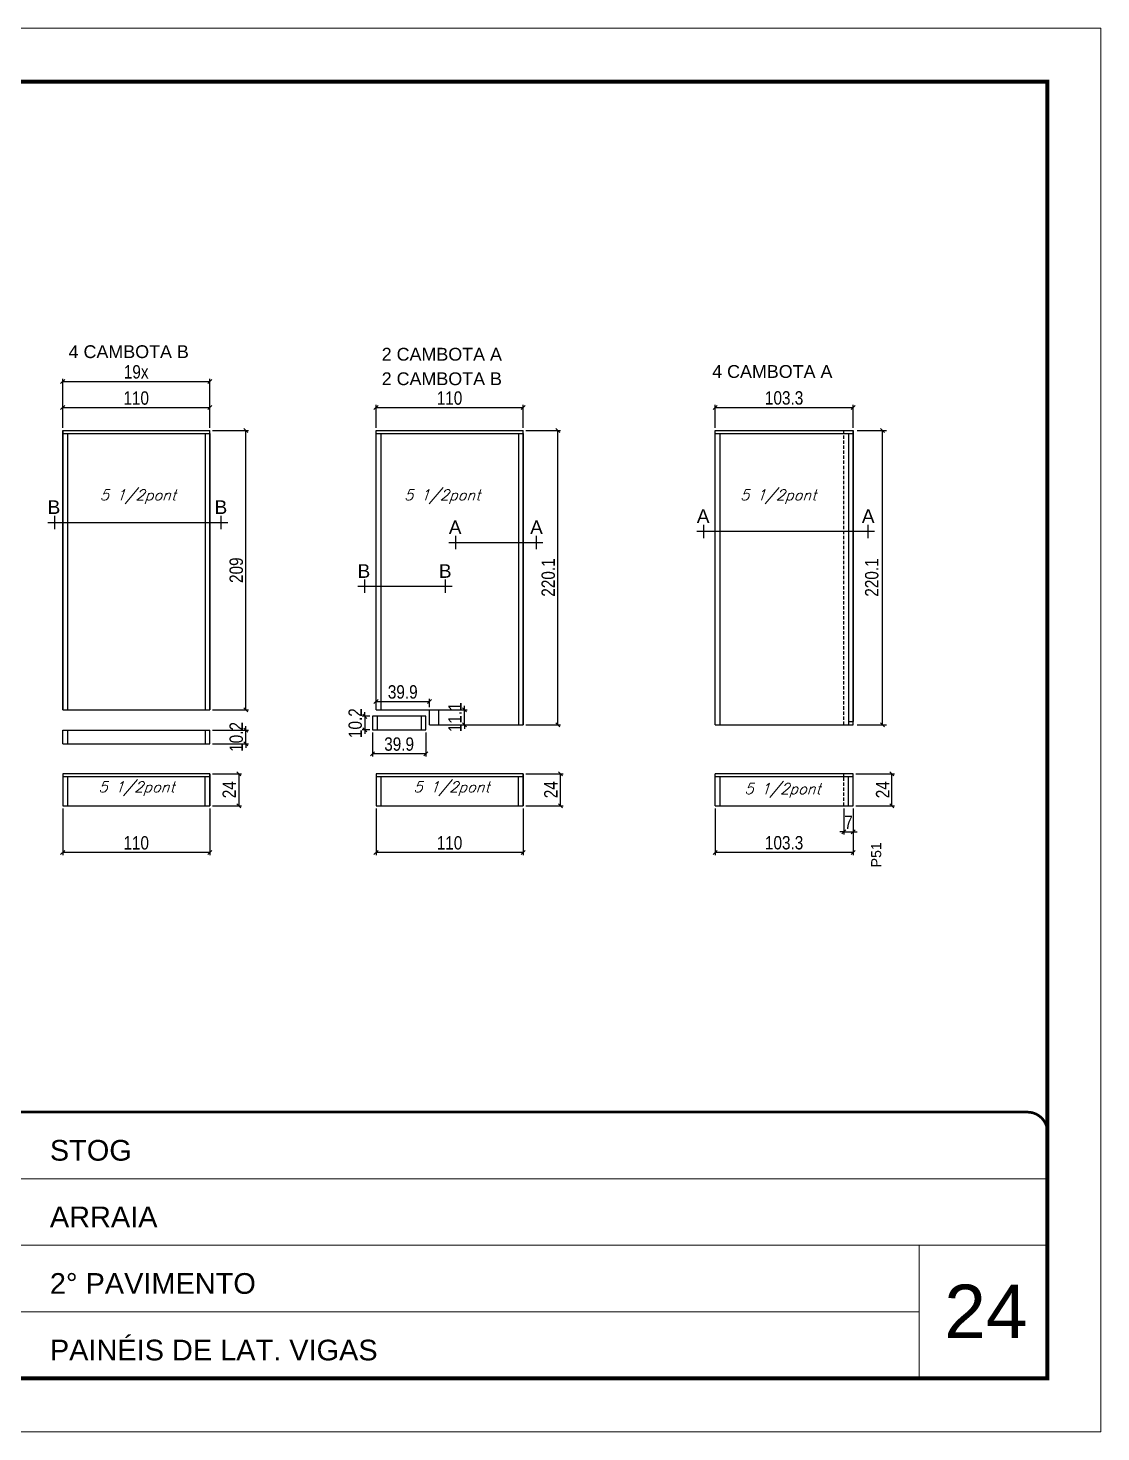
# Model space of a CAD drawing. Extents: x -3394 to 16474, y -5031 to 14397.
# Drawn here: x 9710 to 10512, y 7604 to 8654 of the extents above; entities that cross this region are included whole.
import ezdxf
from ezdxf.enums import TextEntityAlignment as Align

# ---------------------------------------------------------------- set-up
doc = ezdxf.new("R2010")
doc.units = 0
for name, pattern in [('CONTINUO', [0]), ('DASHED', [0.75, 0.5, -0.25]), ('HIDDEN', [0.375, 0.25, -0.125])]:
    doc.linetypes.add(name, pattern=pattern)
doc.layers.get('0').update_dxf_attribs({"linetype": 'CONTINUOUS'})
doc.layers.get('Defpoints').update_dxf_attribs({"linetype": 'CONTINUOUS'})
for name, color, linetype, lineweight in [('CARIMBO', 255, 'CONTINUOUS', 9), ('Folhas', 255, 'CONTINUOUS', 9), ('SARRAFO DE PRESSAO', 251, 'DASHED', 9)]:
    doc.layers.add(name, color=color, linetype=linetype, lineweight=lineweight)
for name, color, linetype in [('COTA', 241, 'CONTINUOUS'), ('detalhes', 4, 'CONTINUOUS'), ('NOMENCLATURA', 7, 'CONTINUOUS'), ('Painéis', 200, 'CONTINUOUS'), ('SARR_2.2x7', 40, 'CONTINUOUS'), ('SARR_3.5x7', 81, 'CONTINUOUS'), ('texto', 7, 'CONTINUOUS')]:
    doc.layers.add(name, color=color, linetype=linetype)
doc.styles.add('ARIAL', font='arial.ttf')
doc.styles.add('COTA TECNICA', font='techl___.ttf', dxfattribs={"height": 10})
doc.styles.add('ROMANS', font='romans.shx')
doc.dimstyles.new('PAINEL', dxfattribs={"dimtxt": 10, "dimasz": 3, "dimexe": 3, "dimexo": 3, "dimgap": 3, "dimtad": 1, "dimdec": 1, "dimzin": 12, "dimdsep": 46, "dimtxsty": 'COTA TECNICA', "dimblk1": 'OBLIQUE', "dimblk2": 'OBLIQUE', "dimsah": 1, "dimcen": 0.9, "dimclrd": 4, "dimclre": 4, "dimclrt": 240, "dimadec": 1, "dimazin": 3, "dimtfac": 1, "dimtdec": 1, "dimtmove": 0, "dimatfit": 3, "dimfxl": 1, "dimtolj": 1, "dimtzin": 12, "dimarcsym": 0})

# ---------------------------------------------------------------- blocks, each defined once
blk = doc.blocks.new('9999999999')
at = {"color": 30, "linetype": 'CONTINUO'}
for p, q in [((98564.6, 34379.6), (99584, 34379.6)), ((98564.6, 34329.8), (99488, 34329.8)), ((99584, 34329.8), (99488, 34329.8)), ((99488, 34329.8), (99488, 34230.2)), ((98564.6, 34280), (99488, 34280))]:
    blk.add_line(p, q, dxfattribs=at)
at = {"color": 30, "linetype": 'CONTINUO', "const_width": 2}
blk.add_lwpolyline([(99584, 34230.2), (99584, 34414.4, 0.414214), (99569, 34429.4), (98229, 34429.4, 0.414214), (98214, 34414.4), (98214, 34245.2, 0.414214), (98229, 34230.2), (99584, 34230.2)], format="xyb", dxfattribs=at)
at = {"layer": 'Folhas'}
blk.add_lwpolyline([(98139, 34190.2), (99624, 34190.2), (99624, 35240.2), (98139, 35240.2)], close=True, dxfattribs=at)
at = {"layer": 'Folhas', "color": 30, "const_width": 3}
blk.add_lwpolyline([(98214, 34230.2), (99584, 34230.2), (99584, 35200.2), (98214, 35200.2)], close=True, dxfattribs=at)
at = {"color": 7, "linetype": 'Continuous', "ltscale": 5, "style": 'ARIAL'}
for s, height, p in [('STOG', 15.48, (98837.7, 34393.1)), ('ARRAIA', 15.48, (98837.7, 34343.3)), ('2° PAVIMENTO', 15.483, (98837.7, 34293.5)), ('PAINÉIS DE LAT. VIGAS', 15.483, (98837.7, 34243.7))]:
    blk.add_text(s, height=height, dxfattribs=at).set_placement(p)
blk = doc.blocks.new('_Oblique')
at = {"color": 0, "linetype": 'ByBlock', "lineweight": -2}
blk.add_line((-0.5, -0.5), (0.5, 0.5), dxfattribs=at)
blk = doc.blocks.new('*D1747')
at = {"layer": 'COTA', "color": 4, "linetype": 'ByBlock', "lineweight": -2, "transparency": 16777216}
for p, q in [((10329.9, 8352.7), (10351.9, 8352.7)), ((10348.9, 8132.6), (10348.9, 8352.7)), ((10329.9, 8132.6), (10351.9, 8132.6))]:
    blk.add_line(p, q, dxfattribs=at)
at = {"layer": 'Defpoints', "color": 0, "linetype": 'ByBlock', "transparency": 16777216}
for p in [(10326.9, 8352.7), (10348.9, 8352.7), (10326.9, 8132.6)]:
    blk.add_point(p, dxfattribs=at)
at = {"layer": 'COTA', "color": 4, "linetype": 'ByBlock', "lineweight": -2, "transparency": 16777216, "xscale": 3, "yscale": 3, "zscale": 3}
for p, rotation in [((10348.9, 8352.7), 90), ((10348.9, 8132.6), 270)]:
    blk.add_blockref('_Oblique', p, dxfattribs=dict(at, rotation=rotation))
at = {"layer": 'COTA', "color": 240, "linetype": 'ByBlock', "transparency": 16777216, "insert": (10340.8, 8242.7), "char_height": 10, "attachment_point": 5, "rotation": 90, "style": 'COTA TECNICA'}
blk.add_mtext('\\A1;220.1', dxfattribs=at)
blk = doc.blocks.new('*D1749')
at = {"layer": 'COTA', "color": 4, "linetype": 'Continuous', "lineweight": -2, "transparency": 16777216}
for p, q in [((9735.5, 8354.7), (9735.5, 8371.8)), ((9735.5, 8369.8), (9845.5, 8369.8)), ((9845.5, 8354.7), (9845.5, 8371.8))]:
    blk.add_line(p, q, dxfattribs=at)
at = {"layer": 'Defpoints', "color": 0, "linetype": 'Continuous', "transparency": 16777216}
for p in [(9845.5, 8369.8), (9735.5, 8352.7), (9845.5, 8352.7)]:
    blk.add_point(p, dxfattribs=at)
at = {"layer": 'COTA', "color": 4, "linetype": 'Continuous', "lineweight": -2, "transparency": 16777216, "xscale": 3, "yscale": 3, "zscale": 3, "rotation": 180}
blk.add_blockref('_Oblique', (9735.5, 8369.8), dxfattribs=at)
at = {"layer": 'COTA', "color": 4, "linetype": 'Continuous', "lineweight": -2, "transparency": 16777216, "xscale": 3, "yscale": 3, "zscale": 3}
blk.add_blockref('_Oblique', (9845.5, 8369.8), dxfattribs=at)
at = {"layer": 'COTA', "color": 240, "linetype": 'Continuous', "transparency": 16777216, "insert": (9790.5, 8376.9), "char_height": 10, "attachment_point": 5, "style": 'COTA TECNICA'}
blk.add_mtext('\\A1;110', dxfattribs=at)
blk = doc.blocks.new('*D1750')
at = {"layer": 'COTA', "color": 4, "linetype": 'Continuous', "lineweight": -2, "transparency": 16777216}
for p, q in [((9735.5, 8354.7), (9735.5, 8391.4)), ((9845.5, 8354.7), (9845.5, 8391.4)), ((9735.5, 8389.4), (9845.5, 8389.4))]:
    blk.add_line(p, q, dxfattribs=at)
at = {"layer": 'Defpoints', "color": 0, "linetype": 'Continuous', "transparency": 16777216}
for p in [(9845.5, 8389.4), (9735.5, 8352.7), (9845.5, 8352.7)]:
    blk.add_point(p, dxfattribs=at)
at = {"layer": 'COTA', "color": 4, "linetype": 'Continuous', "lineweight": -2, "transparency": 16777216, "xscale": 3, "yscale": 3, "zscale": 3, "rotation": 180}
blk.add_blockref('_Oblique', (9735.5, 8389.4), dxfattribs=at)
at = {"layer": 'COTA', "color": 4, "linetype": 'Continuous', "lineweight": -2, "transparency": 16777216, "xscale": 3, "yscale": 3, "zscale": 3}
blk.add_blockref('_Oblique', (9845.5, 8389.4), dxfattribs=at)
at = {"layer": 'COTA', "color": 240, "linetype": 'Continuous', "transparency": 16777216, "insert": (9790.5, 8396.5), "char_height": 10, "attachment_point": 5, "style": 'COTA TECNICA'}
blk.add_mtext('\\A1;19x', dxfattribs=at)
blk = doc.blocks.new('*D1748')
at = {"layer": 'COTA', "color": 4, "linetype": 'Continuous', "lineweight": -2, "transparency": 16777216}
for p, q in [((9969.9, 8354.7), (9969.9, 8371.8)), ((9969.9, 8369.8), (10079.9, 8369.8)), ((10079.9, 8354.7), (10079.9, 8371.8))]:
    blk.add_line(p, q, dxfattribs=at)
at = {"layer": 'Defpoints', "color": 0, "linetype": 'Continuous', "transparency": 16777216}
for p in [(10079.9, 8369.8), (9969.9, 8352.7), (10079.9, 8352.7)]:
    blk.add_point(p, dxfattribs=at)
at = {"layer": 'COTA', "color": 4, "linetype": 'Continuous', "lineweight": -2, "transparency": 16777216, "xscale": 3, "yscale": 3, "zscale": 3, "rotation": 180}
blk.add_blockref('_Oblique', (9969.9, 8369.8), dxfattribs=at)
at = {"layer": 'COTA', "color": 4, "linetype": 'Continuous', "lineweight": -2, "transparency": 16777216, "xscale": 3, "yscale": 3, "zscale": 3}
blk.add_blockref('_Oblique', (10079.9, 8369.8), dxfattribs=at)
at = {"layer": 'COTA', "color": 240, "linetype": 'Continuous', "transparency": 16777216, "insert": (10024.9, 8376.9), "char_height": 10, "attachment_point": 5, "style": 'COTA TECNICA'}
blk.add_mtext('\\A1;110', dxfattribs=at)
blk = doc.blocks.new('*D1751')
at = {"layer": 'COTA', "color": 4, "linetype": 'Continuous', "lineweight": -2, "transparency": 16777216}
for p, q in [((10223.6, 8354.7), (10223.6, 8371.8)), ((10223.6, 8369.8), (10326.9, 8369.8)), ((10326.9, 8354.7), (10326.9, 8371.8))]:
    blk.add_line(p, q, dxfattribs=at)
at = {"layer": 'Defpoints', "color": 0, "linetype": 'Continuous', "transparency": 16777216}
for p in [(10326.9, 8369.8), (10223.6, 8352.7), (10326.9, 8352.7)]:
    blk.add_point(p, dxfattribs=at)
at = {"layer": 'COTA', "color": 4, "linetype": 'Continuous', "lineweight": -2, "transparency": 16777216, "xscale": 3, "yscale": 3, "zscale": 3, "rotation": 180}
blk.add_blockref('_Oblique', (10223.6, 8369.8), dxfattribs=at)
at = {"layer": 'COTA', "color": 4, "linetype": 'Continuous', "lineweight": -2, "transparency": 16777216, "xscale": 3, "yscale": 3, "zscale": 3}
blk.add_blockref('_Oblique', (10326.9, 8369.8), dxfattribs=at)
at = {"layer": 'COTA', "color": 240, "linetype": 'Continuous', "transparency": 16777216, "insert": (10275.2, 8377), "char_height": 10, "attachment_point": 5, "style": 'COTA TECNICA'}
blk.add_mtext('\\A1;103.3', dxfattribs=at)
blk = doc.blocks.new('*D1752')
at = {"layer": 'COTA', "color": 4, "linetype": 'Continuous', "lineweight": -2, "transparency": 16777216}
for p, q in [((9735.5, 8070), (9735.5, 8035)), ((9845.5, 8070), (9845.5, 8035)), ((9845.5, 8037), (9735.5, 8037))]:
    blk.add_line(p, q, dxfattribs=at)
at = {"layer": 'Defpoints', "color": 0, "linetype": 'Continuous', "transparency": 16777216}
for p in [(9735.5, 8072), (9845.5, 8072), (9735.5, 8037)]:
    blk.add_point(p, dxfattribs=at)
at = {"layer": 'COTA', "color": 4, "linetype": 'Continuous', "lineweight": -2, "transparency": 16777216, "xscale": 3, "yscale": 3, "zscale": 3, "rotation": 180}
blk.add_blockref('_Oblique', (9735.5, 8037), dxfattribs=at)
at = {"layer": 'COTA', "color": 4, "linetype": 'Continuous', "lineweight": -2, "transparency": 16777216, "xscale": 3, "yscale": 3, "zscale": 3}
blk.add_blockref('_Oblique', (9845.5, 8037), dxfattribs=at)
at = {"layer": 'COTA', "color": 240, "linetype": 'Continuous', "transparency": 16777216, "insert": (9790.5, 8044.2), "char_height": 10, "attachment_point": 5, "style": 'COTA TECNICA'}
blk.add_mtext('\\A1;110', dxfattribs=at)
blk = doc.blocks.new('*D1753')
at = {"layer": 'COTA', "color": 4, "linetype": 'Continuous', "lineweight": -2, "transparency": 16777216}
for p, q in [((9969.9, 8070), (9969.9, 8035)), ((10079.9, 8070), (10079.9, 8035)), ((10079.9, 8037), (9969.9, 8037))]:
    blk.add_line(p, q, dxfattribs=at)
at = {"layer": 'Defpoints', "color": 0, "linetype": 'Continuous', "transparency": 16777216}
for p in [(9969.9, 8072), (10079.9, 8072), (9969.9, 8037)]:
    blk.add_point(p, dxfattribs=at)
at = {"layer": 'COTA', "color": 4, "linetype": 'Continuous', "lineweight": -2, "transparency": 16777216, "xscale": 3, "yscale": 3, "zscale": 3, "rotation": 180}
blk.add_blockref('_Oblique', (9969.9, 8037), dxfattribs=at)
at = {"layer": 'COTA', "color": 4, "linetype": 'Continuous', "lineweight": -2, "transparency": 16777216, "xscale": 3, "yscale": 3, "zscale": 3}
blk.add_blockref('_Oblique', (10079.9, 8037), dxfattribs=at)
at = {"layer": 'COTA', "color": 240, "linetype": 'Continuous', "transparency": 16777216, "insert": (10024.9, 8044.2), "char_height": 10, "attachment_point": 5, "style": 'COTA TECNICA'}
blk.add_mtext('\\A1;110', dxfattribs=at)
blk = doc.blocks.new('*D1754')
at = {"layer": 'COTA', "color": 4, "linetype": 'Continuous', "lineweight": -2, "transparency": 16777216}
for p, q in [((10223.6, 8070), (10223.6, 8035)), ((10326.9, 8070), (10326.9, 8035)), ((10326.9, 8037), (10223.6, 8037))]:
    blk.add_line(p, q, dxfattribs=at)
at = {"layer": 'Defpoints', "color": 0, "linetype": 'Continuous', "transparency": 16777216}
for p in [(10223.6, 8072), (10326.9, 8072), (10223.6, 8037)]:
    blk.add_point(p, dxfattribs=at)
at = {"layer": 'COTA', "color": 4, "linetype": 'Continuous', "lineweight": -2, "transparency": 16777216, "xscale": 3, "yscale": 3, "zscale": 3, "rotation": 180}
blk.add_blockref('_Oblique', (10223.6, 8037), dxfattribs=at)
at = {"layer": 'COTA', "color": 4, "linetype": 'Continuous', "lineweight": -2, "transparency": 16777216, "xscale": 3, "yscale": 3, "zscale": 3}
blk.add_blockref('_Oblique', (10326.9, 8037), dxfattribs=at)
at = {"layer": 'COTA', "color": 240, "linetype": 'Continuous', "transparency": 16777216, "insert": (10275.2, 8044.3), "char_height": 10, "attachment_point": 5, "style": 'COTA TECNICA'}
blk.add_mtext('\\A1;103.3', dxfattribs=at)
blk = doc.blocks.new('*D1755')
at = {"layer": 'COTA', "color": 4, "linetype": 'Continuous', "lineweight": -2, "transparency": 16777216}
for p, q in [((10319.9, 8070), (10319.9, 8050.5)), ((10326.9, 8070), (10326.9, 8050.5)), ((10319.9, 8052.5), (10316.9, 8052.5)), ((10319.9, 8052.5), (10326.9, 8052.5)), ((10326.9, 8052.5), (10329.9, 8052.5))]:
    blk.add_line(p, q, dxfattribs=at)
at = {"layer": 'Defpoints', "color": 0, "linetype": 'Continuous', "transparency": 16777216}
for p in [(10319.9, 8072), (10326.9, 8072), (10326.9, 8052.5)]:
    blk.add_point(p, dxfattribs=at)
at = {"layer": 'COTA', "color": 4, "linetype": 'Continuous', "lineweight": -2, "transparency": 16777216, "xscale": 3, "yscale": 3, "zscale": 3}
blk.add_blockref('_Oblique', (10319.9, 8052.5), dxfattribs=at)
at = {"layer": 'COTA', "color": 4, "linetype": 'Continuous', "lineweight": -2, "transparency": 16777216, "xscale": 3, "yscale": 3, "zscale": 3, "rotation": 180}
blk.add_blockref('_Oblique', (10326.9, 8052.5), dxfattribs=at)
at = {"layer": 'COTA', "color": 240, "linetype": 'Continuous', "transparency": 16777216, "insert": (10323.4, 8059.6), "char_height": 10, "attachment_point": 5, "style": 'COTA TECNICA'}
blk.add_mtext('\\A1;7', dxfattribs=at)
blk = doc.blocks.new('*D1757')
at = {"layer": 'COTA', "color": 4, "linetype": 'Continuous', "lineweight": -2, "transparency": 16777216}
for p, q in [((10328.9, 8096), (10357.9, 8096)), ((10355.9, 8072), (10355.9, 8096)), ((10328.9, 8072), (10357.9, 8072))]:
    blk.add_line(p, q, dxfattribs=at)
at = {"layer": 'Defpoints', "color": 0, "linetype": 'Continuous', "transparency": 16777216}
for p in [(10326.9, 8096), (10355.9, 8096), (10326.9, 8072)]:
    blk.add_point(p, dxfattribs=at)
at = {"layer": 'COTA', "color": 4, "linetype": 'Continuous', "lineweight": -2, "transparency": 16777216, "xscale": 3, "yscale": 3, "zscale": 3}
for p, rotation in [((10355.9, 8096), 90), ((10355.9, 8072), 270)]:
    blk.add_blockref('_Oblique', p, dxfattribs=dict(at, rotation=rotation))
at = {"layer": 'COTA', "color": 240, "linetype": 'Continuous', "transparency": 16777216, "insert": (10348.9, 8084), "char_height": 10, "attachment_point": 5, "rotation": 90, "style": 'COTA TECNICA'}
blk.add_mtext('\\A1;24', dxfattribs=at)
blk = doc.blocks.new('*D1737')
at = {"layer": 'COTA', "color": 4, "linetype": 'Continuous', "lineweight": -2, "transparency": 16777216}
for p, q in [((9847.5, 8128.6), (9874.5, 8128.6)), ((9872.5, 8128.6), (9872.5, 8131.6)), ((9872.5, 8118.4), (9872.5, 8128.6)), ((9847.5, 8118.4), (9874.5, 8118.4)), ((9872.5, 8118.4), (9872.5, 8115.4))]:
    blk.add_line(p, q, dxfattribs=at)
at = {"layer": 'Defpoints', "color": 0, "linetype": 'Continuous', "transparency": 16777216}
for p in [(9845.5, 8128.6), (9872.5, 8128.6), (9845.5, 8118.4)]:
    blk.add_point(p, dxfattribs=at)
at = {"layer": 'COTA', "color": 4, "linetype": 'Continuous', "lineweight": -2, "transparency": 16777216, "xscale": 3, "yscale": 3, "zscale": 3}
for p, rotation in [((9872.5, 8128.6), 270), ((9872.5, 8118.4), 90)]:
    blk.add_blockref('_Oblique', p, dxfattribs=dict(at, rotation=rotation))
at = {"layer": 'COTA', "color": 240, "linetype": 'Continuous', "transparency": 16777216, "insert": (9865.4, 8123.5), "char_height": 10, "attachment_point": 5, "rotation": 90, "style": 'COTA TECNICA'}
blk.add_mtext('\\A1;10.2', dxfattribs=at)
blk = doc.blocks.new('*D1734')
at = {"layer": 'COTA', "color": 4, "linetype": 'Continuous', "lineweight": -2, "transparency": 16777216}
for p, q in [((9847.5, 8352.7), (9874.5, 8352.7)), ((9872.5, 8143.7), (9872.5, 8352.7)), ((9847.5, 8143.7), (9874.5, 8143.7))]:
    blk.add_line(p, q, dxfattribs=at)
at = {"layer": 'Defpoints', "color": 0, "linetype": 'Continuous', "transparency": 16777216}
for p in [(9845.5, 8352.7), (9872.5, 8352.7), (9845.5, 8143.7)]:
    blk.add_point(p, dxfattribs=at)
at = {"layer": 'COTA', "color": 4, "linetype": 'Continuous', "lineweight": -2, "transparency": 16777216, "xscale": 3, "yscale": 3, "zscale": 3}
for p, rotation in [((9872.5, 8352.7), 90), ((9872.5, 8143.7), 270)]:
    blk.add_blockref('_Oblique', p, dxfattribs=dict(at, rotation=rotation))
at = {"layer": 'COTA', "color": 240, "linetype": 'Continuous', "transparency": 16777216, "insert": (9865.4, 8248.2), "char_height": 10, "attachment_point": 5, "rotation": 90, "style": 'COTA TECNICA'}
blk.add_mtext('\\A1;209', dxfattribs=at)
blk = doc.blocks.new('*D1727')
at = {"layer": 'COTA', "color": 4, "linetype": 'Continuous', "lineweight": -2, "transparency": 16777216}
for p, q in [((9969.9, 8145.7), (9969.9, 8151.9)), ((9969.9, 8149.9), (10009.8, 8149.9)), ((10009.8, 8145.7), (10009.8, 8151.9))]:
    blk.add_line(p, q, dxfattribs=at)
at = {"layer": 'Defpoints', "color": 0, "linetype": 'Continuous', "transparency": 16777216}
for p in [(10009.8, 8149.9), (9969.9, 8143.7), (10009.8, 8143.7)]:
    blk.add_point(p, dxfattribs=at)
at = {"layer": 'COTA', "color": 4, "linetype": 'Continuous', "lineweight": -2, "transparency": 16777216, "xscale": 3, "yscale": 3, "zscale": 3, "rotation": 180}
blk.add_blockref('_Oblique', (9969.9, 8149.9), dxfattribs=at)
at = {"layer": 'COTA', "color": 4, "linetype": 'Continuous', "lineweight": -2, "transparency": 16777216, "xscale": 3, "yscale": 3, "zscale": 3}
blk.add_blockref('_Oblique', (10009.8, 8149.9), dxfattribs=at)
at = {"layer": 'COTA', "color": 240, "linetype": 'Continuous', "transparency": 16777216, "insert": (9989.9, 8157.1), "char_height": 10, "attachment_point": 5, "style": 'COTA TECNICA'}
blk.add_mtext('\\A1;39.9', dxfattribs=at)
blk = doc.blocks.new('*D1728')
at = {"layer": 'COTA', "color": 4, "linetype": 'Continuous', "lineweight": -2, "transparency": 16777216}
for p, q in [((10011.8, 8143.7), (10038, 8143.7)), ((10036, 8143.7), (10036, 8146.7)), ((10036, 8132.6), (10036, 8143.7)), ((10011.8, 8132.6), (10038, 8132.6)), ((10036, 8132.6), (10036, 8129.6))]:
    blk.add_line(p, q, dxfattribs=at)
at = {"layer": 'Defpoints', "color": 0, "linetype": 'Continuous', "transparency": 16777216}
for p in [(10009.8, 8143.7), (10036, 8143.7), (10009.8, 8132.6)]:
    blk.add_point(p, dxfattribs=at)
at = {"layer": 'COTA', "color": 4, "linetype": 'Continuous', "lineweight": -2, "transparency": 16777216, "xscale": 3, "yscale": 3, "zscale": 3}
for p, rotation in [((10036, 8143.7), 270), ((10036, 8132.6), 90)]:
    blk.add_blockref('_Oblique', p, dxfattribs=dict(at, rotation=rotation))
at = {"layer": 'COTA', "color": 240, "linetype": 'Continuous', "transparency": 16777216, "insert": (10028.9, 8138.2), "char_height": 10, "attachment_point": 5, "rotation": 90, "style": 'COTA TECNICA'}
blk.add_mtext('\\A1;11.1', dxfattribs=at)
blk = doc.blocks.new('*D1731')
at = {"layer": 'COTA', "color": 4, "linetype": 'Continuous', "lineweight": -2, "transparency": 16777216}
for p, q in [((9965.2, 8138.9), (9959.5, 8138.9)), ((9961.5, 8138.9), (9961.5, 8141.9)), ((9961.5, 8138.9), (9961.5, 8128.7)), ((9965.2, 8128.7), (9959.5, 8128.7)), ((9961.5, 8128.7), (9961.5, 8125.7))]:
    blk.add_line(p, q, dxfattribs=at)
at = {"layer": 'Defpoints', "color": 0, "linetype": 'Continuous', "transparency": 16777216}
for p in [(9967.2, 8138.9), (9961.5, 8128.7), (9967.2, 8128.7)]:
    blk.add_point(p, dxfattribs=at)
at = {"layer": 'COTA', "color": 4, "linetype": 'Continuous', "lineweight": -2, "transparency": 16777216, "xscale": 3, "yscale": 3, "zscale": 3}
for p, rotation in [((9961.5, 8138.9), 270), ((9961.5, 8128.7), 90)]:
    blk.add_blockref('_Oblique', p, dxfattribs=dict(at, rotation=rotation))
at = {"layer": 'COTA', "color": 240, "linetype": 'Continuous', "transparency": 16777216, "insert": (9954.4, 8133.8), "char_height": 10, "attachment_point": 5, "rotation": 90, "style": 'COTA TECNICA'}
blk.add_mtext('\\A1;10.2', dxfattribs=at)
blk = doc.blocks.new('*D1732')
at = {"layer": 'COTA', "color": 4, "linetype": 'Continuous', "lineweight": -2, "transparency": 16777216}
for p, q in [((9967.2, 8126.7), (9967.2, 8108.9)), ((10007.1, 8126.7), (10007.1, 8108.9)), ((10007.1, 8110.9), (9967.2, 8110.9))]:
    blk.add_line(p, q, dxfattribs=at)
at = {"layer": 'Defpoints', "color": 0, "linetype": 'Continuous', "transparency": 16777216}
for p in [(9967.2, 8128.7), (10007.1, 8128.7), (9967.2, 8110.9)]:
    blk.add_point(p, dxfattribs=at)
at = {"layer": 'COTA', "color": 4, "linetype": 'Continuous', "lineweight": -2, "transparency": 16777216, "xscale": 3, "yscale": 3, "zscale": 3, "rotation": 180}
blk.add_blockref('_Oblique', (9967.2, 8110.9), dxfattribs=at)
at = {"layer": 'COTA', "color": 4, "linetype": 'Continuous', "lineweight": -2, "transparency": 16777216, "xscale": 3, "yscale": 3, "zscale": 3}
blk.add_blockref('_Oblique', (10007.1, 8110.9), dxfattribs=at)
at = {"layer": 'COTA', "color": 240, "linetype": 'Continuous', "transparency": 16777216, "insert": (9987.2, 8118.1), "char_height": 10, "attachment_point": 5, "style": 'COTA TECNICA'}
blk.add_mtext('\\A1;39.9', dxfattribs=at)
blk = doc.blocks.new('*D1733')
at = {"layer": 'COTA', "color": 4, "linetype": 'Continuous', "lineweight": -2, "transparency": 16777216}
for p, q in [((10081.9, 8352.7), (10107.9, 8352.7)), ((10105.9, 8132.6), (10105.9, 8352.7)), ((10081.9, 8132.6), (10107.9, 8132.6))]:
    blk.add_line(p, q, dxfattribs=at)
at = {"layer": 'Defpoints', "color": 0, "linetype": 'Continuous', "transparency": 16777216}
for p in [(10079.9, 8352.7), (10105.9, 8352.7), (10079.9, 8132.6)]:
    blk.add_point(p, dxfattribs=at)
at = {"layer": 'COTA', "color": 4, "linetype": 'Continuous', "lineweight": -2, "transparency": 16777216, "xscale": 3, "yscale": 3, "zscale": 3}
for p, rotation in [((10105.9, 8352.7), 90), ((10105.9, 8132.6), 270)]:
    blk.add_blockref('_Oblique', p, dxfattribs=dict(at, rotation=rotation))
at = {"layer": 'COTA', "color": 240, "linetype": 'Continuous', "transparency": 16777216, "insert": (10098.8, 8242.7), "char_height": 10, "attachment_point": 5, "rotation": 90, "style": 'COTA TECNICA'}
blk.add_mtext('\\A1;220.1', dxfattribs=at)
blk = doc.blocks.new('*D1725')
at = {"layer": 'COTA', "color": 4, "linetype": 'Continuous', "lineweight": -2, "transparency": 16777216}
for p, q in [((9847.5, 8096), (9869.2, 8096)), ((9867.2, 8096), (9867.2, 8072)), ((9847.5, 8072), (9869.2, 8072))]:
    blk.add_line(p, q, dxfattribs=at)
at = {"layer": 'Defpoints', "color": 0, "linetype": 'Continuous', "transparency": 16777216}
for p in [(9845.5, 8096), (9845.5, 8072), (9867.2, 8072)]:
    blk.add_point(p, dxfattribs=at)
at = {"layer": 'COTA', "color": 4, "linetype": 'Continuous', "lineweight": -2, "transparency": 16777216, "xscale": 3, "yscale": 3, "zscale": 3}
for p, rotation in [((9867.2, 8096), 90), ((9867.2, 8072), 270)]:
    blk.add_blockref('_Oblique', p, dxfattribs=dict(at, rotation=rotation))
at = {"layer": 'COTA', "color": 240, "linetype": 'Continuous', "transparency": 16777216, "insert": (9860.1, 8084), "char_height": 10, "attachment_point": 5, "rotation": 90, "style": 'COTA TECNICA'}
blk.add_mtext('\\A1;24', dxfattribs=at)
blk = doc.blocks.new('*D1726')
at = {"layer": 'COTA', "color": 4, "linetype": 'Continuous', "lineweight": -2, "transparency": 16777216}
for p, q in [((10081.9, 8096), (10109.8, 8096)), ((10107.8, 8072), (10107.8, 8096)), ((10081.9, 8072), (10109.8, 8072))]:
    blk.add_line(p, q, dxfattribs=at)
at = {"layer": 'Defpoints', "color": 0, "linetype": 'Continuous', "transparency": 16777216}
for p in [(10079.9, 8096), (10107.8, 8096), (10079.9, 8072)]:
    blk.add_point(p, dxfattribs=at)
at = {"layer": 'COTA', "color": 4, "linetype": 'Continuous', "lineweight": -2, "transparency": 16777216, "xscale": 3, "yscale": 3, "zscale": 3}
for p, rotation in [((10107.8, 8096), 90), ((10107.8, 8072), 270)]:
    blk.add_blockref('_Oblique', p, dxfattribs=dict(at, rotation=rotation))
at = {"layer": 'COTA', "color": 240, "linetype": 'Continuous', "transparency": 16777216, "insert": (10100.7, 8084), "char_height": 10, "attachment_point": 5, "rotation": 90, "style": 'COTA TECNICA'}
blk.add_mtext('\\A1;24', dxfattribs=at)

msp = doc.modelspace()

# ---------------------------------------------------------------- linework, layer by layer
at = {"layer": 'detalhes'}
for p, q in [((9729.47, 8288.95), (9729.47, 8278.95)), ((9853.94, 8288.95), (9853.94, 8278.95)), ((9724.47, 8283.95), (9858.94, 8283.95)), ((10342.91, 8277.21), (10209.84, 8277.21)), ((10214.84, 8282.21), (10214.84, 8272.21)), ((10337.91, 8282.21), (10337.91, 8272.21)), ((10024.32, 8268.87), (10094.75, 8268.87)), ((10029.32, 8273.87), (10029.32, 8263.87)), ((10089.75, 8273.87), (10089.75, 8263.87)), ((9956.33, 8236.17), (10026.76, 8236.17)), ((9961.33, 8241.17), (9961.33, 8231.17)), ((10021.76, 8241.17), (10021.76, 8231.17))]:
    msp.add_line(p, q, dxfattribs=at)
at = {"layer": 'Painéis', "linetype": 'ByBlock'}
for p, q in [((9735.53, 8352.73), (9845.53, 8352.73)), ((9735.53, 8143.73), (9735.53, 8352.73)), ((9845.53, 8143.73), (9845.53, 8352.73)), ((9969.94, 8352.73), (10079.94, 8352.73)), ((9969.94, 8143.73), (9969.94, 8352.73)), ((10079.94, 8132.63), (10079.94, 8352.73)), ((10223.57, 8352.73), (10326.87, 8352.73)), ((10223.57, 8132.63), (10223.57, 8352.73)), ((10326.87, 8132.63), (10326.87, 8352.73)), ((9969.94, 8143.73), (10009.84, 8143.73)), ((10009.84, 8132.63), (10009.84, 8143.73)), ((9735.53, 8128.56), (9845.53, 8128.56)), ((9735.53, 8118.36), (9735.53, 8128.56)), ((9845.53, 8118.36), (9845.53, 8128.56)), ((10009.84, 8132.63), (10079.94, 8132.63)), ((10223.57, 8132.63), (10326.87, 8132.63)), ((9735.53, 8118.36), (9845.53, 8118.36))]:
    msp.add_line(p, q, dxfattribs=at)
at = {"layer": 'Painéis', "linetype": 'Continuous'}
for p, q in [((9735.53, 8143.73), (9845.53, 8143.73)), ((9845.53, 8095.99), (9735.53, 8095.99)), ((9735.53, 8095.99), (9735.53, 8071.99)), ((9845.53, 8071.99), (9845.53, 8095.99)), ((9845.53, 8095.99), (9845.53, 8071.99)), ((10079.94, 8095.99), (9969.94, 8095.99)), ((9969.94, 8095.99), (9969.94, 8071.99)), ((10079.94, 8071.99), (10079.94, 8095.99)), ((10079.94, 8095.99), (10079.94, 8071.99)), ((10326.87, 8095.99), (10223.57, 8095.99)), ((10223.57, 8071.99), (10223.57, 8095.99)), ((10326.87, 8071.99), (10326.87, 8095.99)), ((9735.53, 8071.99), (9845.53, 8071.99)), ((9969.94, 8071.99), (10079.94, 8071.99)), ((10223.57, 8071.99), (10326.87, 8071.99))]:
    msp.add_line(p, q, dxfattribs=at)
msp.add_lwpolyline([(10007.1, 8138.91), (9967.2, 8138.91), (9967.2, 8128.71), (10007.1, 8128.71)], close=True, dxfattribs=at)
at = {"layer": 'SARR_2.2x7', "linetype": 'Continuous'}
for p, q in [((9735.53, 8350.53), (9845.53, 8350.53)), ((9969.94, 8350.53), (10079.94, 8350.53)), ((10223.57, 8350.53), (10326.87, 8350.53)), ((10009.84, 8143.73), (10016.84, 8143.73)), ((10016.84, 8132.63), (10016.84, 8143.73)), ((9735.53, 8093.79), (9845.53, 8093.79)), ((9969.94, 8093.79), (10079.94, 8093.79)), ((10223.57, 8093.79), (10326.87, 8093.79))]:
    msp.add_line(p, q, dxfattribs=at)
at = {"layer": 'SARR_2.2x7', "linetype": 'HIDDEN', "ltscale": 10}
for p, q in [((10319.87, 8132.63), (10319.87, 8352.73)), ((10319.87, 8071.99), (10319.87, 8095.99))]:
    msp.add_line(p, q, dxfattribs=at)
at = {"layer": 'SARR_3.5x7'}
for p, q in [((9735.53, 8352.73), (9735.53, 8143.73)), ((9739.03, 8350.53), (9739.03, 8143.73)), ((9842.03, 8350.53), (9842.03, 8143.73)), ((9845.53, 8350.53), (9845.53, 8143.73)), ((9973.44, 8350.53), (9973.44, 8143.73)), ((10076.44, 8350.53), (10076.44, 8132.63)), ((10079.94, 8350.53), (10079.94, 8132.63)), ((10227.07, 8350.53), (10227.07, 8132.63)), ((10323.37, 8350.53), (10323.37, 8132.63)), ((10326.87, 8352.73), (10326.87, 8135.03)), ((9970.7, 8138.91), (9970.7, 8128.71)), ((10003.6, 8138.91), (10003.6, 8128.71)), ((9739.03, 8128.56), (9739.03, 8118.36)), ((9842.03, 8128.56), (9842.03, 8118.36)), ((10076.44, 8132.63), (10079.94, 8132.63)), ((10223.57, 8132.63), (10227.07, 8132.63)), ((10323.37, 8135.03), (10326.87, 8135.03)), ((9735.53, 8118.36), (9739.03, 8118.36)), ((9842.03, 8118.36), (9845.53, 8118.36)), ((9735.53, 8095.99), (9735.53, 8071.99)), ((9845.53, 8095.99), (9845.53, 8071.99)), ((10079.94, 8095.99), (10079.94, 8071.99)), ((9739.03, 8093.79), (9739.03, 8071.99)), ((9842.03, 8071.99), (9842.03, 8093.79)), ((9973.44, 8093.79), (9973.44, 8071.99)), ((10076.44, 8071.99), (10076.44, 8093.79)), ((10227.07, 8093.79), (10227.07, 8071.99)), ((10323.37, 8071.99), (10323.37, 8093.79))]:
    msp.add_line(p, q, dxfattribs=at)

# ---------------------------------------------------------------- block references
at = {"layer": 'SARRAFO DE PRESSAO', "color": 6, "linetype": 'ByBlock'}
msp.add_blockref('9999999999', (-89111.77, -26586.53), dxfattribs=at)

# ---------------------------------------------------------------- texts
at = {"layer": 'CARIMBO', "style": 'ARIAL'}
msp.add_text('24', height=40, dxfattribs=at).set_placement((10395.07, 7673.82))
at = {"layer": 'detalhes', "color": 0, "linetype": 'Continuous', "style": 'ARIAL'}
for s, p in [('B', (9728.98, 8295.36)), ('B', (9853.85, 8295.36)), ('A', (10029.12, 8280.28)), ('A', (10089.95, 8280.28)), ('A', (10214.64, 8288.62)), ('A', (10338.11, 8288.62)), ('B', (9960.84, 8247.58)), ('B', (10021.67, 8247.58))]:
    msp.add_text(s, height=10.22, dxfattribs=at).set_placement(p, align=Align.MIDDLE_CENTER)
at = {"layer": 'NOMENCLATURA', "linetype": 'Continuous', "style": 'ARIAL'}
for s, p in [('4 CAMBOTA B', (9739.95, 8406.85)), ('2 CAMBOTA A', (9974.17, 8404.94)), ('4 CAMBOTA A', (10221.39, 8392.03)), ('2 CAMBOTA B', (9974.17, 8386.6))]:
    msp.add_text(s, height=9.5771, dxfattribs=at).set_placement(p)
msp.add_text('P51', height=7.567, rotation=90, dxfattribs=at).set_placement((10347.84, 8025.93))
at = {"layer": 'texto', "color": 2, "char_height": 8, "attachment_point": 5, "style": 'ROMANS'}
for insert in [(9791.83, 8303.18), (10019.45, 8303.18), (10270.81, 8303.18), (9790.79, 8084.83), (10026.44, 8084.83), (10274.08, 8083.47)]:
    msp.add_mtext('{\\Q19;\\C256;5 1/2pont}', dxfattribs=dict(at, insert=insert))

# ---------------------------------------------------------------- dimensions: what is measured, and where the dimension line sits
at = {"layer": 'COTA', "linetype": 'Continuous'}
dim = msp.add_linear_dim(base=(9845.53, 8389.36), p1=(9735.53, 8352.73), p2=(9845.53, 8352.73), text='19x', dimstyle='PAINEL', override={"dimexe": 2, "dimexo": 2, "dimgap": 2, "dimadec": 8, "dimtix": 1, "dimatfit": 2, "dimldrblk": 'Oblique'}, dxfattribs=at)
dim.commit()
dim.dimension.update_dxf_attribs({"geometry": '*D1750', "text_midpoint": (9790.53, 8396.45)})
for base, p1, p2, picture, middle in [((9845.53, 8369.77), (9735.53, 8352.73), (9845.53, 8352.73), '*D1749', (9790.53, 8376.88)), ((10079.94, 8369.77), (9969.94, 8352.73), (10079.94, 8352.73), '*D1748', (10024.94, 8376.88)), ((10326.87, 8369.77), (10223.57, 8352.73), (10326.87, 8352.73), '*D1751', (10275.22, 8376.99)), ((10009.84, 8149.85), (9969.94, 8143.73), (10009.84, 8143.73), '*D1727', (9989.89, 8157.1)), ((9967.2, 8110.88), (10007.1, 8128.71), (9967.2, 8128.71), '*D1732', (9987.15, 8118.12)), ((9735.53, 8037.05), (9845.53, 8071.99), (9735.53, 8071.99), '*D1752', (9790.53, 8044.15)), ((9969.94, 8037.05), (10079.94, 8071.99), (9969.94, 8071.99), '*D1753', (10024.94, 8044.15)), ((10223.57, 8037.05), (10326.87, 8071.99), (10223.57, 8071.99), '*D1754', (10275.22, 8044.27)), ((10326.87, 8052.52), (10319.87, 8071.99), (10326.87, 8071.99), '*D1755', (10323.37, 8059.59))]:
    dim = msp.add_linear_dim(base=base, p1=p1, p2=p2, dimstyle='PAINEL', override={"dimexe": 2, "dimexo": 2, "dimgap": 2, "dimadec": 8, "dimtix": 1, "dimatfit": 2, "dimldrblk": 'Oblique'}, dxfattribs=at)
    dim.commit()
    dim.dimension.update_dxf_attribs({"geometry": picture, "text_midpoint": middle})
for base, p1, p2, override, picture, middle in [((9872.52, 8352.73), (9845.53, 8143.73), (9845.53, 8352.73), {"dimexe": 2, "dimexo": 2, "dimgap": 2, "dimadec": 8, "dimtix": 1, "dimtmove": 1, "dimatfit": 2, "dimldrblk": 'Oblique'}, '*D1734', (9865.39, 8248.23)), ((10105.89, 8352.73), (10079.94, 8132.63), (10079.94, 8352.73), {"dimexe": 2, "dimexo": 2, "dimgap": 2, "dimadec": 8, "dimtix": 1, "dimatfit": 2, "dimldrblk": 'Oblique'}, '*D1733', (10098.79, 8242.68)), ((10036.01, 8143.73), (10009.84, 8132.63), (10009.84, 8143.73), {"dimexe": 2, "dimexo": 2, "dimgap": 2, "dimadec": 8, "dimtix": 1, "dimatfit": 2, "dimldrblk": 'Oblique'}, '*D1728', (10028.95, 8138.18)), ((9961.46, 8128.71), (9967.2, 8138.91), (9967.2, 8128.71), {"dimexe": 2, "dimexo": 2, "dimgap": 2, "dimadec": 8, "dimtix": 1, "dimatfit": 2, "dimldrblk": 'Oblique'}, '*D1731', (9954.35, 8133.81)), ((9872.52, 8128.56), (9845.53, 8118.36), (9845.53, 8128.56), {"dimexe": 2, "dimexo": 2, "dimgap": 2, "dimadec": 8, "dimtix": 1, "dimatfit": 2, "dimldrblk": 'Oblique'}, '*D1737', (9865.42, 8123.46)), ((9867.16, 8071.99), (9845.53, 8095.99), (9845.53, 8071.99), {"dimexe": 2, "dimexo": 2, "dimgap": 2, "dimadec": 8, "dimtix": 1, "dimatfit": 2, "dimldrblk": 'Oblique'}, '*D1725', (9860.09, 8083.99)), ((10107.76, 8095.99), (10079.94, 8071.99), (10079.94, 8095.99), {"dimexe": 2, "dimexo": 2, "dimgap": 2, "dimadec": 8, "dimtix": 1, "dimatfit": 2, "dimldrblk": 'Oblique'}, '*D1726', (10100.69, 8083.99)), ((10355.95, 8095.99), (10326.87, 8071.99), (10326.87, 8095.99), {"dimexe": 2, "dimexo": 2, "dimgap": 2, "dimadec": 8, "dimtix": 1, "dimatfit": 2, "dimldrblk": 'Oblique'}, '*D1757', (10348.87, 8083.99))]:
    dim = msp.add_linear_dim(base=base, p1=p1, p2=p2, angle=90, dimstyle='PAINEL', override=override, dxfattribs=at)
    dim.commit()
    dim.dimension.update_dxf_attribs({"geometry": picture, "text_midpoint": middle})
at = {"layer": 'COTA', "linetype": 'ByBlock'}
dim = msp.add_linear_dim(base=(10348.87, 8352.73), p1=(10326.87, 8132.63), p2=(10326.87, 8352.73), angle=90, dimstyle='PAINEL', dxfattribs=at)
dim.commit()
dim.dimension.update_dxf_attribs({"geometry": '*D1747', "text_midpoint": (10340.77, 8242.68)})

doc.saveas('drawing.dxf')
